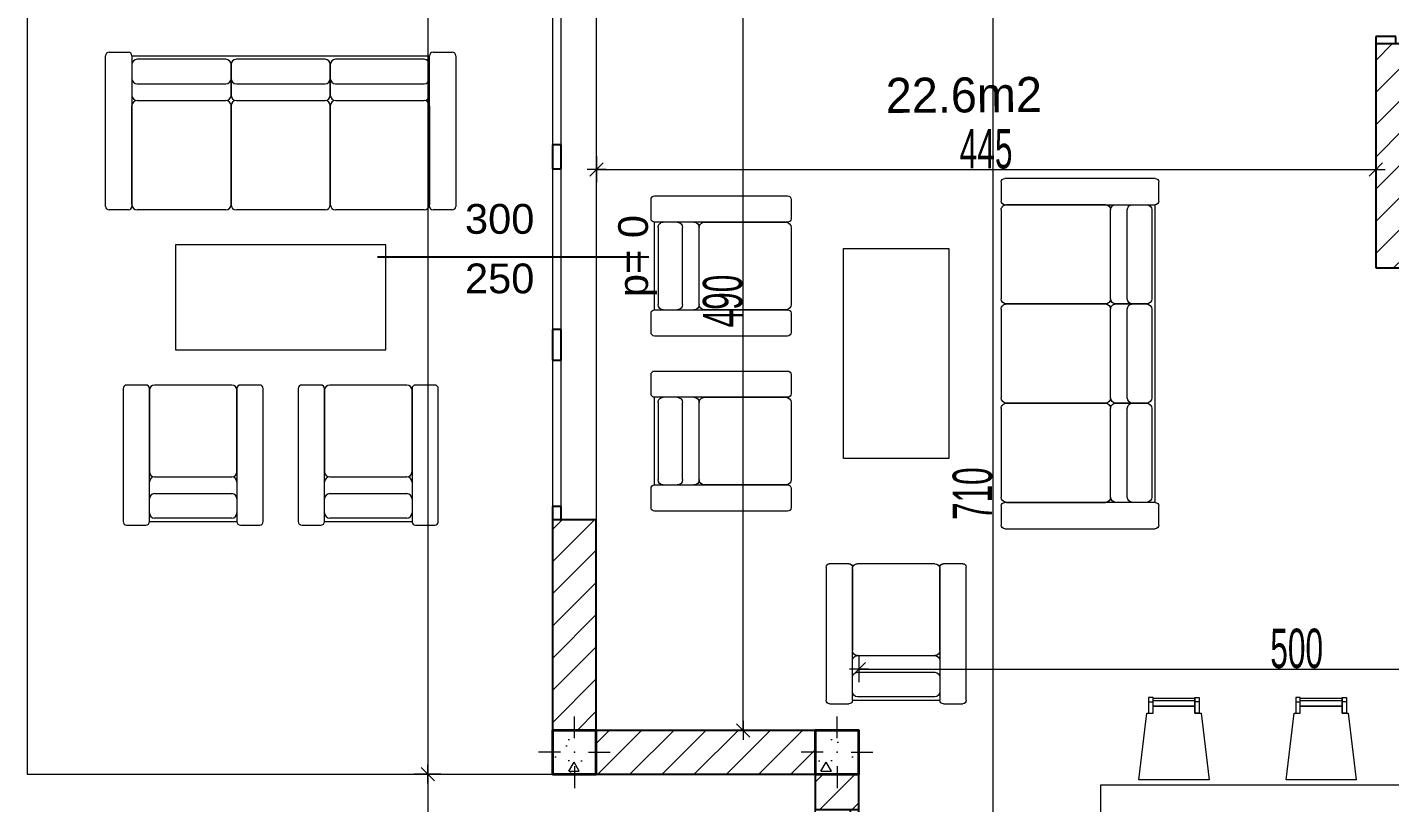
# Model space of a CAD drawing. Header units: millimetres. Extents: x 917196 to 1040943, y -9546 to 18600.
# Drawn here: x 994828 to 1002609, y 2939 to 7367 of the extents above; entities that cross this region are included whole.
import ezdxf

# ---------------------------------------------------------------- set-up
doc = ezdxf.new("R2010")
doc.units = ezdxf.units.MM
doc.header["$MEASUREMENT"] = 0
doc.set_wipeout_variables(frame=1)
doc.linetypes.add('Wipeout_Contour', pattern=[1000, 0, -1000])
for name, color, linetype, lineweight in [('dimenzija', 7, 'Continuous', 13), ('New_ARCHICAD Doors_Pen_No__27', 7, 'Continuous', 25), ('New_ARCHICAD Window Markers_Pen_No__7', 7, 'Continuous', 35), ('New_ARCHICAD Windows_Pen_No__27', 7, 'Continuous', 25), ('New_Structural - Bearing_Pen_No__20', 1, 'Continuous', 0), ('New_Structural - Bearing_Pen_No__27', 7, 'Continuous', 25)]:
    doc.layers.add(name, color=color, linetype=linetype, lineweight=lineweight)
for name, color, linetype in [('New_ARCHICAD Doors', 7, 'Continuous'), ('New_ARCHICAD Window Markers', 7, 'Continuous'), ('New_ARCHICAD Windows', 7, 'Continuous'), ('New_MEP - Electrical', 7, 'Continuous'), ('New_Structural - Bearing', 7, 'Continuous')]:
    doc.layers.add(name, color=color, linetype=linetype)
for name, color, linetype, lineweight, true_color in [('New_ARCHICAD Doors_Pen_No__23', 7, 'Continuous', 25, 0xbf7340), ('New_ARCHICAD Doors_Pen_No__61', 7, 'Continuous', 18, 0x6a6a6a), ('New_ARCHICAD Window Markers_Pen_No__5', 7, 'Continuous', 25, 0x40a5ff), ('New_ARCHICAD Windows_Pen_No__23', 7, 'Continuous', 25, 0xbf7340), ('New_ARCHICAD Windows_Pen_No__61', 7, 'Continuous', 18, 0x6a6a6a), ('New_MEP - Electrical_Pen_No__4', 7, 'Continuous', 20, 0x029e21), ('New_Structural - Bearing_Pen_No__168', 7, 'Continuous', 13, 0x6a6a6a), ('New_Structural - Bearing_Pen_No__169', 7, 'Continuous', 13, 0x6a6a6a), ('New_Structural - Bearing_Pen_No__8', 7, 'Continuous', 35, 0xa80f02), ('New_Structural - Bearing_Pen_No__89', 7, 'Continuous', 13, 0x6a6a6a)]:
    doc.layers.add(name, color=color, linetype=linetype, lineweight=lineweight, true_color=true_color)
doc.styles.add('GENERATED_STYLE_1', font='arial.ttf')
doc.styles.add('PLATEIA', font='CGSAPPS.shx', dxfattribs={"width": 0.6})
doc.dimstyles.new('100v', dxfattribs={"dimtxt": 225, "dimasz": 1, "dimexe": 0.18, "dimexo": 0.0625, "dimgap": 4, "dimtad": 1, "dimdec": 0, "dimlfac": 0.1, "dimzin": 12, "dimdsep": 46, "dimtxsty": 'PLATEIA', "dimblk": 'A$C321216CB', "dimcen": 0.09, "dimse1": 1, "dimse2": 1, "dimclrd": 256, "dimclrt": 256, "dimadec": 3, "dimazin": 0, "dimtfac": 1, "dimtdec": 0, "dimtix": 1, "dimtmove": 2, "dimatfit": 3, "dimldrblk": 'A$C321216CB', "dimfxl": 1, "dimtolj": 1, "dimtzin": 0, "dimlwd": -1, "dimarcsym": 0})
pattern_1 = [(45, (0, 0), (-91.923878, 91.923878), [])]
pattern_2 = [(0, (0, 0), (0, 623.5383), [60, -300.00001]), (0, (180, 311.8), (0, 623.5383), [60, -300.00001]), (60, (0, 0), (-540.00002, 311.76916), [60, -300.00001]), (60, (360, 0), (-540.00002, 311.76916), [60, -300.00001]), (120, (60, 0), (540.00002, 311.76916), [60, -300.00001]), (120, (420, 0), (540.00002, 311.76916), [60, -300.00001]), (0, (0, 60), (0, 120.000005), [0, -120.000005, 0, -180.000007]), (45, (60, 60), (-84.852817, 84.852817), [0, -90.000004, 0, -150.000006])]

# ---------------------------------------------------------------- blocks, each defined once
blk = doc.blocks.new('Slab_4', base_point=(994827.7, 12101.8))
at = {"layer": 'New_Structural - Bearing_Pen_No__89', "color": 251, "linetype": 'Continuous', "lineweight": 13, "true_color": 0x6a6a6a, "flags": 128}
blk.add_lwpolyline([(994827.7, 12101.8), (994827.7, 3101.8), (997827.7, 3101.8), (999327.7, 3101.8), (999327.7, 101.8), (999327.7, -898.2), (1004827.7, -898.2), (1004827.7, 101.8), (1004827.7, 12101.8), (997827.7, 12101.8)], close=True, dxfattribs=at)
blk = doc.blocks.new('Wall_41', base_point=(998077.7, 3351.8))
at = {"color": 254, "linetype": 'Wipeout_Contour', "lineweight": 0, "ltscale": 3994831.772724761}
blk.add_wipeout([(999327.7, 3351.8), (998077.7, 3351.8), (998077.7, 3101.8), (999327.7, 3101.8)], dxfattribs=at).dxf.layer = 'New_Structural - Bearing'
at = {"layer": 'New_Structural - Bearing_Pen_No__168', "linetype": 'Continuous', "lineweight": 13, "true_color": 0x6a6a6a}
h = blk.add_hatch(dxfattribs=at)
h.set_pattern_fill('COMMON_BRICK', color=251, style=0, pattern_type=2)
h.set_pattern_definition(pattern_1)
h.paths.add_polyline_path([(999327.7, 3351.8), (998077.7, 3351.8), (998077.7, 3101.8), (999327.7, 3101.8)])
at = {"layer": 'New_Structural - Bearing_Pen_No__27', "color": 7, "linetype": 'Continuous', "lineweight": 25, "flags": 128}
for points in [[(999327.7, 3351.8), (998077.7, 3351.8)], [(998077.7, 3101.8), (999327.7, 3101.8)]]:
    blk.add_lwpolyline(points, dxfattribs=at)
blk = doc.blocks.new('Window 25')
at = {"layer": 'New_ARCHICAD Windows_Pen_No__23', "color": 35, "linetype": 'Continuous', "lineweight": 25, "true_color": 0xbf7340}
for p, q in [((-500, 0), (-425, 0)), ((-425, 0), (-425, -50)), ((425, -50), (425, 0)), ((425, 0), (500, 0)), ((-425, -50), (-500, -50)), ((500, -50), (425, -50))]:
    blk.add_line(p, q, dxfattribs=at)
at = {"layer": 'New_ARCHICAD Windows_Pen_No__27', "color": 7, "linetype": 'Continuous', "lineweight": 25}
for p, q in [((-500, 0), (-500, -50)), ((-500, 0), (-500, -50)), ((500, 0), (500, -50)), ((500, 0), (500, -50)), ((-500, -50), (-500, -250)), ((500, -50), (500, -250))]:
    blk.add_line(p, q, dxfattribs=at)
at = {"layer": 'New_ARCHICAD Windows_Pen_No__61', "color": 251, "linetype": 'Continuous', "lineweight": 18, "true_color": 0x6a6a6a}
for p, q in [((-500, 0), (500, 0)), ((-425, 0), (425, 0)), ((425, -50), (-425, -50)), ((-500, -250), (500, -250))]:
    blk.add_line(p, q, dxfattribs=at)
blk = doc.blocks.new('Wall_42', base_point=(999577.7, 3101.8))
at = {"color": 254, "linetype": 'Wipeout_Contour', "lineweight": 0, "ltscale": 3997828.922043785}
blk.add_wipeout([(999327.7, 3101.8), (999327.7, 2898.5), (999577.7, 2898.5), (999577.7, 3101.8)], dxfattribs=at).dxf.layer = 'New_Structural - Bearing'
at = {"color": 254, "linetype": 'Wipeout_Contour', "lineweight": 0, "ltscale": 3997815.823402784}
blk.add_wipeout([(999327.7, 1151.8), (999577.7, 1151.8), (999577.7, 1898.5), (999327.7, 1898.5)], dxfattribs=at).dxf.layer = 'New_Structural - Bearing'
at = {"layer": 'New_Structural - Bearing_Pen_No__168', "linetype": 'Continuous', "lineweight": 13, "true_color": 0x6a6a6a}
h = blk.add_hatch(dxfattribs=at)
h.set_pattern_fill('COMMON_BRICK', color=251, style=0, pattern_type=2)
h.set_pattern_definition(pattern_1)
h.paths.add_polyline_path([(999327.7, 3101.8), (999327.7, 2898.5), (999577.7, 2898.5), (999577.7, 3101.8)])
h = blk.add_hatch(dxfattribs=at)
h.set_pattern_fill('COMMON_BRICK', color=251, style=0, pattern_type=2)
h.set_pattern_definition(pattern_1)
h.paths.add_polyline_path([(999327.7, 1151.8), (999577.7, 1151.8), (999577.7, 1898.5), (999327.7, 1898.5)])
at = {"layer": 'New_Structural - Bearing_Pen_No__27', "color": 7, "linetype": 'Continuous', "lineweight": 25}
for p, q in [((999527.7, 2898.5), (999327.7, 2898.5)), ((999577.7, 2898.5), (999527.7, 2898.5)), ((999527.7, 1898.5), (999327.7, 1898.5)), ((999577.7, 1898.5), (999527.7, 1898.5))]:
    blk.add_line(p, q, dxfattribs=at)
at = {"layer": 'New_Structural - Bearing_Pen_No__27', "color": 7, "linetype": 'Continuous', "lineweight": 25, "flags": 128}
for points in [[(999327.7, 3101.8), (999327.7, 2898.5)], [(999577.7, 2898.5), (999577.7, 3101.8)], [(999327.7, 1898.5), (999327.7, 1151.8)], [(999577.7, 1151.8), (999577.7, 1898.5)]]:
    blk.add_lwpolyline(points, dxfattribs=at)
at = {"layer": 'New_ARCHICAD Windows', "color": 33, "linetype": 'Continuous', "lineweight": 18, "true_color": 0xd5a280, "xscale": -1, "zscale": 1000, "rotation": 270}
blk.add_blockref('Window 25', (999577.7, 2398.5), dxfattribs=at)
blk = doc.blocks.new('Triple Window 25')
at = {"layer": 'New_ARCHICAD Windows_Pen_No__23', "color": 35, "linetype": 'Continuous', "lineweight": 25, "true_color": 0xbf7340}
for p, q in [((-1500, 0), (-1425, 0)), ((-1425, 0), (-1425, -50)), ((-638.8, -50), (-638.8, 0)), ((-638.8, 0), (-570.8, 0)), ((-570.8, 0), (-502.8, 0)), ((-502.8, 0), (-502.8, -50)), ((414.8, -50), (414.8, 0)), ((414.8, 0), (502.3, 0)), ((502.3, 0), (589.8, 0)), ((589.8, 0), (589.8, -50)), ((1425, -50), (1425, 0)), ((1425, 0), (1500, 0)), ((-1425, -50), (-1500, -50)), ((-570.8, -50), (-638.8, -50)), ((-502.8, -50), (-570.8, -50)), ((502.3, -50), (414.8, -50)), ((589.8, -50), (502.3, -50)), ((1500, -50), (1425, -50))]:
    blk.add_line(p, q, dxfattribs=at)
at = {"layer": 'New_ARCHICAD Windows_Pen_No__27', "color": 7, "linetype": 'Continuous', "lineweight": 25}
for p, q in [((-1500, 0), (-1500, -50)), ((-1500, 0), (-1500, -50)), ((1500, 0), (1500, -50)), ((1500, 0), (1500, -50)), ((-1500, -50), (-1500, -250)), ((1500, -50), (1500, -250))]:
    blk.add_line(p, q, dxfattribs=at)
at = {"layer": 'New_ARCHICAD Windows_Pen_No__61', "color": 251, "linetype": 'Continuous', "lineweight": 18, "true_color": 0x6a6a6a}
for p, q in [((-1500, 0), (1500, 0)), ((-1425, 0), (-638.8, 0)), ((-502.8, 0), (414.8, 0)), ((589.8, 0), (1425, 0)), ((-638.8, -50), (-1425, -50)), ((414.8, -50), (-502.8, -50)), ((1425, -50), (589.8, -50)), ((-1500, -250), (1500, -250))]:
    blk.add_line(p, q, dxfattribs=at)
blk = doc.blocks.new('W Marker 25_7')
at = {"layer": 'New_ARCHICAD Window Markers_Pen_No__5', "color": 161, "linetype": 'Continuous', "lineweight": 25, "true_color": 0x40a5ff}
blk.add_line((0, -1250), (0, 300), dxfattribs=at)
at = {"layer": 'New_ARCHICAD Window Markers_Pen_No__7', "color": 7, "lineweight": 35, "char_height": 170, "attachment_point": 7, "style": 'GENERATED_STYLE_1'}
for s, insert, rotation in [('\\A1;\\pt0;p= 0{\\H0.66x;\\S^  ;}', (230, 346.3), 180), ('\\A1;\\pt0;300{\\H0.66x;\\S^  ;}', (-82.1, -750), 90), ('\\A1;\\pt0;250{\\H0.66x;\\S^  ;}', (257.8, -750), 90)]:
    blk.add_mtext(s, dxfattribs=dict(at, insert=insert, rotation=rotation))
blk = doc.blocks.new('Wall_43', base_point=(998077.7, 12101.8))
at = {"layer": 'New_ARCHICAD Window Markers', "color": 161, "lineweight": 25, "true_color": 0x40a5ff, "rotation": 270}
blk.add_blockref('W Marker 25_7', (998077.7, 6055.6), dxfattribs=at)
at = {"color": 254, "linetype": 'Wipeout_Contour', "lineweight": 0, "ltscale": 3991842.942960539}
blk.add_wipeout([(997827.7, 3351.8), (998077.7, 3351.8), (998077.7, 4555.6), (997827.7, 4555.6)], dxfattribs=at).dxf.layer = 'New_Structural - Bearing'
at = {"layer": 'New_Structural - Bearing_Pen_No__168', "linetype": 'Continuous', "lineweight": 13, "true_color": 0x6a6a6a}
h = blk.add_hatch(dxfattribs=at)
h.set_pattern_fill('COMMON_BRICK', color=251, style=0, pattern_type=2)
h.set_pattern_definition(pattern_1)
h.paths.add_polyline_path([(997827.7, 3351.8), (998077.7, 3351.8), (998077.7, 4555.6), (997827.7, 4555.6)])
at = {"layer": 'New_Structural - Bearing_Pen_No__27', "color": 7, "linetype": 'Continuous', "lineweight": 25}
for p, q in [((997827.7, 4555.6), (997877.7, 4555.6)), ((997877.7, 4555.6), (998077.7, 4555.6))]:
    blk.add_line(p, q, dxfattribs=at)
at = {"layer": 'New_Structural - Bearing_Pen_No__27', "color": 7, "linetype": 'Continuous', "lineweight": 25, "flags": 128}
for points in [[(997827.7, 4555.6), (997827.7, 3351.8)], [(998077.7, 3351.8), (998077.7, 4555.6)]]:
    blk.add_lwpolyline(points, dxfattribs=at)
at = {"layer": 'New_ARCHICAD Windows', "color": 33, "linetype": 'Continuous', "lineweight": 18, "true_color": 0xd5a280, "xscale": -1, "zscale": 1000, "rotation": 90}
blk.add_blockref('Triple Window 25', (997827.7, 6055.6), dxfattribs=at)
blk = doc.blocks.new('Door 25')
at = {"layer": 'New_ARCHICAD Doors_Pen_No__23', "color": 35, "linetype": 'Continuous', "lineweight": 25, "true_color": 0xbf7340}
for p, q in [((-410, 0), (-450, 0)), ((-450, 0), (-450, -115)), ((-410, -115), (-410, 0)), ((450, 0), (410, 0)), ((410, 0), (410, -115)), ((450, -115), (450, 0)), ((-450, -115), (-410, -115)), ((410, -115), (450, -115))]:
    blk.add_line(p, q, dxfattribs=at)
at = {"layer": 'New_ARCHICAD Doors_Pen_No__27', "color": 7, "linetype": 'Continuous', "lineweight": 25}
for p, q in [((-450, 0), (-487, 0)), ((-450, 0), (-487, 0)), ((-450, 0), (-450, -115)), ((-450, 0), (-450, -115)), ((450, 0), (450, -115)), ((450, 0), (450, -115)), ((450, 0), (487, 0)), ((450, 0), (487, 0)), ((-450, -115), (-450, -160)), ((-450, -115), (-450, -160)), ((450, -115), (450, -160)), ((450, -115), (450, -160)), ((-450, -160), (-487, -160)), ((-450, -160), (-487, -160)), ((450, -160), (487, -160)), ((450, -160), (487, -160))]:
    blk.add_line(p, q, dxfattribs=at)
at = {"layer": 'New_ARCHICAD Doors_Pen_No__61', "color": 251, "linetype": 'Continuous', "lineweight": 18, "true_color": 0x6a6a6a}
blk.add_line((410, 0), (410, 820), dxfattribs=at)
blk = doc.blocks.new('Wall_57', base_point=(1002688.9, 11851.8))
at = {"color": 254, "linetype": 'Wipeout_Contour', "lineweight": 0, "ltscale": 4010663.130790739}
blk.add_wipeout([(1002528.9, 11851.8), (1002528.9, 9369.6), (1002688.9, 9369.6), (1002688.9, 11851.8)], dxfattribs=at).dxf.layer = 'New_Structural - Bearing'
at = {"color": 254, "linetype": 'Wipeout_Contour', "lineweight": 0, "ltscale": 4010573.654234802}
blk.add_wipeout([(1002688.9, 8469.6), (1002528.9, 8469.6), (1002528.9, 8173.5), (1002688.9, 8173.5)], dxfattribs=at).dxf.layer = 'New_Structural - Bearing'
at = {"color": 254, "linetype": 'Wipeout_Contour', "lineweight": 0, "ltscale": 4010524.053011154}
blk.add_wipeout([(1002528.9, 5992), (1002688.9, 5992), (1002688.9, 7273.5), (1002528.9, 7273.5)], dxfattribs=at).dxf.layer = 'New_Structural - Bearing'
at = {"layer": 'New_Structural - Bearing_Pen_No__168', "linetype": 'Continuous', "lineweight": 13, "true_color": 0x6a6a6a}
h = blk.add_hatch(dxfattribs=at)
h.set_pattern_fill('COMMON_BRICK', color=251, style=0, pattern_type=2)
h.set_pattern_definition(pattern_1)
h.paths.add_polyline_path([(1002528.9, 11851.8), (1002528.9, 9369.6), (1002688.9, 9369.6), (1002688.9, 11851.8)])
h = blk.add_hatch(dxfattribs=at)
h.set_pattern_fill('COMMON_BRICK', color=251, style=0, pattern_type=2)
h.set_pattern_definition(pattern_1)
h.paths.add_polyline_path([(1002688.9, 8469.6), (1002528.9, 8469.6), (1002528.9, 8173.5), (1002688.9, 8173.5)])
h = blk.add_hatch(dxfattribs=at)
h.set_pattern_fill('COMMON_BRICK', color=251, style=0, pattern_type=2)
h.set_pattern_definition(pattern_1)
h.paths.add_polyline_path([(1002528.9, 5992), (1002688.9, 5992), (1002688.9, 7273.5), (1002528.9, 7273.5)])
at = {"layer": 'New_Structural - Bearing_Pen_No__27', "color": 7, "linetype": 'Continuous', "lineweight": 25}
for p, q in [((1002528.9, 9369.6), (1002528.9, 9406.6)), ((1002528.9, 9369.6), (1002643.9, 9369.6)), ((1002643.9, 9369.6), (1002688.9, 9369.6)), ((1002688.9, 9369.6), (1002688.9, 9406.6)), ((1002528.9, 8469.6), (1002528.9, 8432.6)), ((1002528.9, 8469.6), (1002643.9, 8469.6)), ((1002643.9, 8469.6), (1002688.9, 8469.6)), ((1002688.9, 8469.6), (1002688.9, 8432.6)), ((1002528.9, 8173.5), (1002528.9, 8210.5)), ((1002528.9, 8173.5), (1002643.9, 8173.5)), ((1002643.9, 8173.5), (1002688.9, 8173.5)), ((1002688.9, 8173.5), (1002688.9, 8210.5)), ((1002528.9, 7273.5), (1002528.9, 7236.5)), ((1002528.9, 7273.5), (1002643.9, 7273.5)), ((1002643.9, 7273.5), (1002688.9, 7273.5)), ((1002688.9, 7273.5), (1002688.9, 7236.5))]:
    blk.add_line(p, q, dxfattribs=at)
at = {"layer": 'New_Structural - Bearing_Pen_No__27', "color": 7, "linetype": 'Continuous', "lineweight": 25, "flags": 128}
for points in [[(1002528.9, 11851.8), (1002528.9, 9369.6)], [(1002688.9, 11851.8), (1002528.9, 11851.8)], [(1002688.9, 9369.6), (1002688.9, 11851.8)], [(1002528.9, 8469.6), (1002528.9, 8414.1)], [(1002688.9, 8173.5), (1002688.9, 8469.6)], [(1002528.9, 8254.1), (1002528.9, 8173.5)], [(1002528.9, 7273.5), (1002528.9, 5992)], [(1002688.9, 6957.7), (1002688.9, 7273.5)], [(1002688.9, 5992), (1002688.9, 6797.7)], [(1002528.9, 5992), (1002688.9, 5992)]]:
    blk.add_lwpolyline(points, dxfattribs=at)
at = {"layer": 'New_ARCHICAD Doors', "color": 33, "linetype": 'Continuous', "lineweight": 18, "true_color": 0xd5a280, "xscale": -1, "zscale": 1000, "rotation": 90}
blk.add_blockref('Door 25', (1002528.9, 8919.6), dxfattribs=at)
at = {"layer": 'New_ARCHICAD Doors', "color": 33, "linetype": 'Continuous', "lineweight": 18, "true_color": 0xd5a280, "zscale": 1000, "rotation": 90}
blk.add_blockref('Door 25', (1002528.9, 7723.5), dxfattribs=at)
blk = doc.blocks.new('Column_39', base_point=(999452.7, 3226.8))
at = {"color": 254, "linetype": 'Wipeout_Contour', "lineweight": 0, "ltscale": 3997831.757049495}
blk.add_wipeout([(999327.7, 3101.8), (999577.7, 3101.8), (999577.7, 3351.8), (999327.7, 3351.8)], dxfattribs=at).dxf.layer = 'New_Structural - Bearing'
at = {"layer": 'New_Structural - Bearing_Pen_No__169', "linetype": 'Continuous', "lineweight": 13, "true_color": 0x6a6a6a}
h = blk.add_hatch(dxfattribs=at)
h.set_pattern_fill('STRUCTURAL_CONCRETE', color=251, style=0, pattern_type=2)
h.set_pattern_definition(pattern_2)
h.paths.add_polyline_path([(999327.7, 3101.8), (999577.7, 3101.8), (999577.7, 3351.8), (999327.7, 3351.8)])
at = {"layer": 'New_Structural - Bearing_Pen_No__20', "color": 1, "linetype": 'Continuous', "lineweight": 0}
for p, q in [((999452.7, 3306.8), (999452.7, 3431.8)), ((999372.7, 3226.8), (999247.7, 3226.8)), ((999532.7, 3226.8), (999657.7, 3226.8)), ((999452.7, 3146.8), (999452.7, 3021.8))]:
    blk.add_line(p, q, dxfattribs=at)
blk.add_point((999452.7, 3226.8), dxfattribs=at)
at = {"layer": 'New_Structural - Bearing_Pen_No__8', "color": 14, "linetype": 'Continuous', "lineweight": 35, "true_color": 0xa80f02, "flags": 128}
blk.add_lwpolyline([(999327.7, 3101.8), (999577.7, 3101.8), (999577.7, 3351.8), (999327.7, 3351.8)], close=True, dxfattribs=at)
blk = doc.blocks.new('Column_41', base_point=(997952.7, 3226.8))
at = {"color": 254, "linetype": 'Wipeout_Contour', "lineweight": 0, "ltscale": 3991831.788414349}
blk.add_wipeout([(997827.7, 3101.8), (998077.7, 3101.8), (998077.7, 3351.8), (997827.7, 3351.8)], dxfattribs=at).dxf.layer = 'New_Structural - Bearing'
at = {"layer": 'New_Structural - Bearing_Pen_No__169', "linetype": 'Continuous', "lineweight": 13, "true_color": 0x6a6a6a}
h = blk.add_hatch(dxfattribs=at)
h.set_pattern_fill('STRUCTURAL_CONCRETE', color=251, style=0, pattern_type=2)
h.set_pattern_definition(pattern_2)
h.paths.add_polyline_path([(997827.7, 3101.8), (998077.7, 3101.8), (998077.7, 3351.8), (997827.7, 3351.8)])
at = {"layer": 'New_Structural - Bearing_Pen_No__20', "color": 1, "linetype": 'Continuous', "lineweight": 0}
for p, q in [((997952.7, 3306.8), (997952.7, 3431.8)), ((997872.7, 3226.8), (997747.7, 3226.8)), ((998032.7, 3226.8), (998157.7, 3226.8)), ((997952.7, 3146.8), (997952.7, 3021.8))]:
    blk.add_line(p, q, dxfattribs=at)
blk.add_point((997952.7, 3226.8), dxfattribs=at)
at = {"layer": 'New_Structural - Bearing_Pen_No__8', "color": 14, "linetype": 'Continuous', "lineweight": 35, "true_color": 0xa80f02, "flags": 128}
blk.add_lwpolyline([(997827.7, 3101.8), (998077.7, 3101.8), (998077.7, 3351.8), (997827.7, 3351.8)], close=True, dxfattribs=at)
blk = doc.blocks.new('Dining Table Rectangle 25_2')
at = {"layer": 'New_MEP - Electrical_Pen_No__4', "color": 104, "linetype": 'Continuous', "lineweight": 20, "true_color": 0x029e21}
for p, q in [((-985, 875), (-960, 875)), ((-960, 880), (-720.6, 880)), ((-695.6, 875), (-720.6, 875)), ((-144.7, 875), (-119.7, 875)), ((-119.7, 880), (119.7, 880)), ((144.7, 875), (119.7, 875)), ((695.6, 875), (720.6, 875)), ((720.6, 880), (960, 880)), ((985, 875), (960, 875)), ((-1740.4, -119.7), (-1740.4, 119.7)), ((-1735.4, 144.7), (-1735.4, 119.7)), ((1735.4, 144.7), (1735.4, 119.7)), ((1740.4, 119.7), (1740.4, -119.7)), ((-1735.4, -144.7), (-1735.4, -119.7)), ((1735.4, -144.7), (1735.4, -119.7)), ((-985, -875), (-960, -875)), ((-960, -880), (-720.6, -880)), ((-695.6, -875), (-720.6, -875)), ((-144.7, -875), (-119.7, -875)), ((-119.7, -880), (119.7, -880)), ((144.7, -875), (119.7, -875)), ((695.6, -875), (720.6, -875)), ((720.6, -880), (960, -880)), ((985, -875), (960, -875))]:
    blk.add_line(p, q, dxfattribs=at)
at = {"layer": 'New_MEP - Electrical_Pen_No__4', "color": 104, "linetype": 'Continuous', "lineweight": 20, "true_color": 0x029e21, "flags": 128}
for points in [[(-985, 810), (-960, 810), (-960, 900), (-985, 900)], [(-960, 850), (-720.6, 850), (-720.6, 895), (-960, 895)], [(-695.6, 810), (-720.6, 810), (-720.6, 900), (-695.6, 900)], [(-144.7, 810), (-119.7, 810), (-119.7, 900), (-144.7, 900)], [(-119.7, 850), (119.7, 850), (119.7, 895), (-119.7, 895)], [(144.7, 810), (119.7, 810), (119.7, 900), (144.7, 900)], [(695.6, 810), (720.6, 810), (720.6, 900), (695.6, 900)], [(720.6, 850), (960, 850), (960, 895), (720.6, 895)], [(985, 810), (960, 810), (960, 900), (985, 900)], [(-1040.3, 430), (-640.3, 430), (-685.5, 810), (-720.6, 810), (-720.6, 850), (-960, 850), (-960, 810), (-995, 810)], [(-200, 430), (200, 430), (154.8, 810), (119.7, 810), (119.7, 850), (-119.7, 850), (-119.7, 810), (-154.8, 810)], [(640.3, 430), (1040.3, 430), (995, 810), (960, 810), (960, 850), (720.6, 850), (720.6, 810), (685.5, 810)], [(-1260.4, -400), (1260.4, -400), (1260.4, 400), (-1260.4, 400)], [(-1290.4, -200), (-1290.4, 200), (-1670.4, 154.8), (-1670.4, 119.7), (-1710.4, 119.7), (-1710.4, -119.7), (-1670.4, -119.7), (-1670.4, -154.8)], [(1290.4, 200), (1290.4, -200), (1670.4, -154.8), (1670.4, -119.7), (1710.4, -119.7), (1710.4, 119.7), (1670.4, 119.7), (1670.4, 154.8)], [(-1670.4, 144.7), (-1670.4, 119.7), (-1760.4, 119.7), (-1760.4, 144.7)], [(-1710.4, -119.7), (-1710.4, 119.7), (-1755.4, 119.7), (-1755.4, -119.7)], [(1670.4, 144.7), (1670.4, 119.7), (1760.4, 119.7), (1760.4, 144.7)], [(1710.4, 119.7), (1710.4, -119.7), (1755.4, -119.7), (1755.4, 119.7)], [(-1670.4, -144.7), (-1670.4, -119.7), (-1760.4, -119.7), (-1760.4, -144.7)], [(1670.4, -144.7), (1670.4, -119.7), (1760.4, -119.7), (1760.4, -144.7)], [(-1040.3, -430), (-640.3, -430), (-685.5, -810), (-720.6, -810), (-720.6, -850), (-960, -850), (-960, -810), (-995, -810)], [(-200, -430), (200, -430), (154.8, -810), (119.7, -810), (119.7, -850), (-119.7, -850), (-119.7, -810), (-154.8, -810)], [(640.3, -430), (1040.3, -430), (995, -810), (960, -810), (960, -850), (720.6, -850), (720.6, -810), (685.5, -810)], [(-985, -810), (-960, -810), (-960, -900), (-985, -900)], [(-960, -850), (-720.6, -850), (-720.6, -895), (-960, -895)], [(-695.6, -810), (-720.6, -810), (-720.6, -900), (-695.6, -900)], [(-144.7, -810), (-119.7, -810), (-119.7, -900), (-144.7, -900)], [(-119.7, -850), (119.7, -850), (119.7, -895), (-119.7, -895)], [(144.7, -810), (119.7, -810), (119.7, -900), (144.7, -900)], [(695.6, -810), (720.6, -810), (720.6, -900), (695.6, -900)], [(720.6, -850), (960, -850), (960, -895), (720.6, -895)], [(985, -810), (960, -810), (960, -900), (985, -900)]]:
    blk.add_lwpolyline(points, close=True, dxfattribs=at)
blk = doc.blocks.new('Sofa Layout 25_3')
at = {"layer": 'New_MEP - Electrical_Pen_No__4', "color": 104, "linetype": 'Continuous', "lineweight": 20, "true_color": 0x029e21}
for p, q in [((-380, 1800), (-270, 1800)), ((1470, 1800), (1580, 1800)), ((-400, 920), (-400, 1780)), ((-250, 1780), (-250, 920)), ((-250, 1780), (1450, 1780)), ((-250, 1730), (-250, 1554.7)), ((286.7, 1760), (-220, 1760)), ((316.7, 1554.7), (316.7, 1730)), ((316.7, 1730), (316.7, 1554.7)), ((853.3, 1760), (346.7, 1760)), ((883.3, 1554.7), (883.3, 1730)), ((883.3, 1730), (883.3, 1554.7)), ((1420, 1760), (913.3, 1760)), ((1450, 920), (1450, 1780)), ((1450, 1554.7), (1450, 1730)), ((1600, 1780), (1600, 920)), ((-220, 1620), (286.7, 1620)), ((346.7, 1620), (853.3, 1620)), ((913.3, 1620), (1420, 1620)), ((-250, 930), (-250, 1494.7)), ((-220, 1524.7), (286.7, 1524.7)), ((-220, 1524.7), (286.7, 1524.7)), ((316.7, 1494.7), (316.7, 930)), ((316.7, 930), (316.7, 1494.7)), ((346.7, 1524.7), (853.3, 1524.7)), ((346.7, 1524.7), (853.3, 1524.7)), ((883.3, 1494.7), (883.3, 930)), ((883.3, 930), (883.3, 1494.7)), ((913.3, 1524.7), (1420, 1524.7)), ((913.3, 1524.7), (1420, 1524.7)), ((1450, 1494.7), (1450, 930)), ((-270, 900), (-380, 900)), ((286.7, 900), (-220, 900)), ((853.3, 900), (346.7, 900)), ((1420, 900), (913.3, 900)), ((1580, 900), (1470, 900)), ((-1400, 570), (-1400, 680)), ((-1380, 700), (-620, 700)), ((-600, 680), (-600, 570)), ((-620, 550), (-1380, 550)), ((-1380, 50), (-1380, 550)), ((-1154.7, 550), (-1330, 550)), ((-1094.7, 550), (-630, 550)), ((-1360, 520), (-1360, 80)), ((-1220, 80), (-1220, 520)), ((-1124.7, 80), (-1124.7, 520)), ((-1124.7, 80), (-1124.7, 520)), ((-600, 520), (-600, 80)), ((-1400, -80), (-1400, 30)), ((-1380, 50), (-620, 50)), ((-1330, 50), (-1154.7, 50)), ((-630, 50), (-1094.7, 50)), ((-600, 30), (-600, -80)), ((-620, -100), (-1380, -100)), ((-170, -300), (-280, -300)), ((320, -300), (-120, -300)), ((480, -300), (370, -300)), ((830, -300), (720, -300)), ((1320, -300), (880, -300)), ((1480, -300), (1370, -300)), ((-300, -320), (-300, -1080)), ((-150, -1080), (-150, -320)), ((-150, -330), (-150, -794.7)), ((350, -320), (350, -1080)), ((350, -794.7), (350, -330)), ((500, -1080), (500, -320)), ((700, -320), (700, -1080)), ((850, -1080), (850, -320)), ((850, -330), (850, -794.7)), ((1350, -320), (1350, -1080)), ((1350, -794.7), (1350, -330)), ((1500, -1080), (1500, -320)), ((-150, -1030), (-150, -854.7)), ((-120, -824.7), (320, -824.7)), ((-120, -824.7), (320, -824.7)), ((350, -854.7), (350, -1030)), ((850, -1030), (850, -854.7)), ((880, -824.7), (1320, -824.7)), ((880, -824.7), (1320, -824.7)), ((1350, -854.7), (1350, -1030)), ((-120, -920), (320, -920)), ((880, -920), (1320, -920)), ((-150, -1080), (350, -1080)), ((320, -1060), (-120, -1060)), ((850, -1080), (1350, -1080)), ((1320, -1060), (880, -1060)), ((-280, -1100), (-170, -1100)), ((370, -1100), (480, -1100)), ((720, -1100), (830, -1100)), ((1370, -1100), (1480, -1100))]:
    blk.add_line(p, q, dxfattribs=at)
at = {"layer": 'New_MEP - Electrical_Pen_No__4', "color": 104, "linetype": 'Continuous', "lineweight": 20, "true_color": 0x029e21, "flags": 128}
blk.add_lwpolyline([(0, 0), (1200, 0), (1200, 600), (0, 600)], close=True, dxfattribs=at)
at = {"layer": 'New_MEP - Electrical_Pen_No__4', "color": 104, "linetype": 'Continuous', "lineweight": 20, "true_color": 0x029e21}
for centre, radius, start, end in [((-380, 1780), 20, 90, 180), ((-270, 1780), 20, 0, 90), ((1470, 1780), 20, 90, 180), ((1580, 1780), 20, 0, 90), ((-220, 1730), 30, 90, 180), ((286.7, 1730), 30, 0, 90), ((346.7, 1730), 30, 90, 180), ((853.3, 1730), 30, 0, 90), ((913.3, 1730), 30, 90, 180), ((1420, 1730), 30, 0, 90), ((-220, 1650), 30, 180, 270), ((286.7, 1650), 30, 270, 0), ((346.7, 1650), 30, 180, 270), ((853.3, 1650), 30, 270, 0), ((913.3, 1650), 30, 180, 270), ((1420, 1650), 30, 270, 0), ((-220, 1554.7), 30, 180, 270), ((-220, 1494.7), 30, 90, 180), ((286.7, 1554.7), 30, 270, 0), ((286.7, 1494.7), 30, 0, 90), ((346.7, 1554.7), 30, 180, 270), ((346.7, 1494.7), 30, 90, 180), ((853.3, 1554.7), 30, 270, 0), ((853.3, 1494.7), 30, 0, 90), ((913.3, 1554.7), 30, 180, 270), ((913.3, 1494.7), 30, 90, 180), ((1420, 1554.7), 30, 270, 0), ((1420, 1494.7), 30, 0, 90), ((-380, 920), 20, 180, 270), ((-270, 920), 20, 270, 0), ((-220, 930), 30, 180, 270), ((286.7, 930), 30, 270, 0), ((346.7, 930), 30, 180, 270), ((853.3, 930), 30, 270, 0), ((913.3, 930), 30, 180, 270), ((1420, 930), 30, 270, 0), ((1470, 920), 20, 180, 270), ((1580, 920), 20, 270, 0), ((-1380, 680), 20, 90, 180), ((-620, 680), 20, 0, 90), ((-1380, 570), 20, 180, 270), ((-1330, 520), 30, 90, 180), ((-1250, 520), 30, 0, 90), ((-1154.7, 520), 30, 0, 90), ((-1094.7, 520), 30, 90, 180), ((-630, 520), 30, 0, 90), ((-620, 570), 20, 270, 0), ((-1330, 80), 30, 180, 270), ((-1250, 80), 30, 270, 0), ((-1154.7, 80), 30, 270, 0), ((-1094.7, 80), 30, 180, 270), ((-630, 80), 30, 270, 0), ((-1380, 30), 20, 90, 180), ((-620, 30), 20, 0, 90), ((-1380, -80), 20, 180, 270), ((-620, -80), 20, 270, 0), ((-280, -320), 20, 90, 180), ((-170, -320), 20, 0, 90), ((-120, -330), 30, 90, 180), ((320, -330), 30, 0, 90), ((370, -320), 20, 90, 180), ((480, -320), 20, 0, 90), ((720, -320), 20, 90, 180), ((830, -320), 20, 0, 90), ((880, -330), 30, 90, 180), ((1320, -330), 30, 0, 90), ((1370, -320), 20, 90, 180), ((1480, -320), 20, 0, 90), ((-120, -794.7), 30, 180, 270), ((-120, -854.7), 30, 90, 180), ((320, -794.7), 30, 270, 0), ((320, -854.7), 30, 0, 90), ((880, -794.7), 30, 180, 270), ((880, -854.7), 30, 90, 180), ((1320, -794.7), 30, 270, 0), ((1320, -854.7), 30, 0, 90), ((-120, -950), 30, 90, 180), ((320, -950), 30, 0, 90), ((880, -950), 30, 90, 180), ((1320, -950), 30, 0, 90), ((-280, -1080), 20, 180, 270), ((-170, -1080), 20, 270, 0), ((-120, -1030), 30, 180, 270), ((320, -1030), 30, 270, 0), ((370, -1080), 20, 180, 270), ((480, -1080), 20, 270, 0), ((720, -1080), 20, 180, 270), ((830, -1080), 20, 270, 0), ((880, -1030), 30, 180, 270), ((1320, -1030), 30, 270, 0), ((1370, -1080), 20, 180, 270), ((1480, -1080), 20, 270, 0)]:
    blk.add_arc(centre, radius, start, end, dxfattribs=at)
blk = doc.blocks.new('Sofa Layout 25_2')
at = {"layer": 'New_MEP - Electrical_Pen_No__4', "color": 104, "linetype": 'Continuous', "lineweight": 20, "true_color": 0x029e21}
for p, q in [((-400, 820), (-400, 1680)), ((-380, 1700), (-270, 1700)), ((-250, 1680), (-250, 820)), ((-250, 1680), (1450, 1680)), ((286.7, 1660), (-220, 1660)), ((853.3, 1660), (346.7, 1660)), ((1420, 1660), (913.3, 1660)), ((1450, 820), (1450, 1680)), ((1470, 1700), (1580, 1700)), ((1600, 1680), (1600, 820)), ((-250, 1630), (-250, 1454.7)), ((316.7, 1454.7), (316.7, 1630)), ((316.7, 1630), (316.7, 1454.7)), ((883.3, 1454.7), (883.3, 1630)), ((883.3, 1630), (883.3, 1454.7)), ((1450, 1454.7), (1450, 1630)), ((-220, 1520), (286.7, 1520)), ((346.7, 1520), (853.3, 1520)), ((913.3, 1520), (1420, 1520)), ((-220, 1424.7), (286.7, 1424.7)), ((-220, 1424.7), (286.7, 1424.7)), ((346.7, 1424.7), (853.3, 1424.7)), ((346.7, 1424.7), (853.3, 1424.7)), ((913.3, 1424.7), (1420, 1424.7)), ((913.3, 1424.7), (1420, 1424.7)), ((-250, 830), (-250, 1394.7)), ((316.7, 1394.7), (316.7, 830)), ((316.7, 830), (316.7, 1394.7)), ((883.3, 1394.7), (883.3, 830)), ((883.3, 830), (883.3, 1394.7)), ((1450, 1394.7), (1450, 830)), ((-270, 800), (-380, 800)), ((286.7, 800), (-220, 800)), ((853.3, 800), (346.7, 800)), ((1420, 800), (913.3, 800)), ((1580, 800), (1470, 800)), ((-300, -220), (-300, -980)), ((-170, -200), (-280, -200)), ((-150, -980), (-150, -220)), ((-150, -230), (-150, -694.7)), ((320, -200), (-120, -200)), ((350, -220), (350, -980)), ((350, -694.7), (350, -230)), ((480, -200), (370, -200)), ((500, -980), (500, -220)), ((700, -220), (700, -980)), ((830, -200), (720, -200)), ((850, -980), (850, -220)), ((850, -230), (850, -694.7)), ((1320, -200), (880, -200)), ((1350, -220), (1350, -980)), ((1350, -694.7), (1350, -230)), ((1480, -200), (1370, -200)), ((1500, -980), (1500, -220)), ((-150, -930), (-150, -754.7)), ((-120, -724.7), (320, -724.7)), ((-120, -724.7), (320, -724.7)), ((350, -754.7), (350, -930)), ((850, -930), (850, -754.7)), ((880, -724.7), (1320, -724.7)), ((880, -724.7), (1320, -724.7)), ((1350, -754.7), (1350, -930)), ((-120, -820), (320, -820)), ((880, -820), (1320, -820)), ((-280, -1000), (-170, -1000)), ((-150, -980), (350, -980)), ((320, -960), (-120, -960)), ((370, -1000), (480, -1000)), ((720, -1000), (830, -1000)), ((850, -980), (1350, -980)), ((1320, -960), (880, -960)), ((1370, -1000), (1480, -1000))]:
    blk.add_line(p, q, dxfattribs=at)
at = {"layer": 'New_MEP - Electrical_Pen_No__4', "color": 104, "linetype": 'Continuous', "lineweight": 20, "true_color": 0x029e21, "flags": 128}
blk.add_lwpolyline([(0, 0), (1200, 0), (1200, 600), (0, 600)], close=True, dxfattribs=at)
at = {"layer": 'New_MEP - Electrical_Pen_No__4', "color": 104, "linetype": 'Continuous', "lineweight": 20, "true_color": 0x029e21}
for centre, radius, start, end in [((-380, 1680), 20, 90, 180), ((-270, 1680), 20, 0, 90), ((-220, 1630), 30, 90, 180), ((286.7, 1630), 30, 0, 90), ((346.7, 1630), 30, 90, 180), ((853.3, 1630), 30, 0, 90), ((913.3, 1630), 30, 90, 180), ((1420, 1630), 30, 0, 90), ((1470, 1680), 20, 90, 180), ((1580, 1680), 20, 0, 90), ((-220, 1550), 30, 180, 270), ((286.7, 1550), 30, 270, 0), ((346.7, 1550), 30, 180, 270), ((853.3, 1550), 30, 270, 0), ((913.3, 1550), 30, 180, 270), ((1420, 1550), 30, 270, 0), ((-220, 1454.7), 30, 180, 270), ((-220, 1394.7), 30, 90, 180), ((286.7, 1454.7), 30, 270, 0), ((286.7, 1394.7), 30, 0, 90), ((346.7, 1454.7), 30, 180, 270), ((346.7, 1394.7), 30, 90, 180), ((853.3, 1454.7), 30, 270, 0), ((853.3, 1394.7), 30, 0, 90), ((913.3, 1454.7), 30, 180, 270), ((913.3, 1394.7), 30, 90, 180), ((1420, 1454.7), 30, 270, 0), ((1420, 1394.7), 30, 0, 90), ((-380, 820), 20, 180, 270), ((-270, 820), 20, 270, 0), ((-220, 830), 30, 180, 270), ((286.7, 830), 30, 270, 0), ((346.7, 830), 30, 180, 270), ((853.3, 830), 30, 270, 0), ((913.3, 830), 30, 180, 270), ((1420, 830), 30, 270, 0), ((1470, 820), 20, 180, 270), ((1580, 820), 20, 270, 0), ((-280, -220), 20, 90, 180), ((-170, -220), 20, 0, 90), ((-120, -230), 30, 90, 180), ((320, -230), 30, 0, 90), ((370, -220), 20, 90, 180), ((480, -220), 20, 0, 90), ((720, -220), 20, 90, 180), ((830, -220), 20, 0, 90), ((880, -230), 30, 90, 180), ((1320, -230), 30, 0, 90), ((1370, -220), 20, 90, 180), ((1480, -220), 20, 0, 90), ((-120, -694.7), 30, 180, 270), ((320, -694.7), 30, 270, 0), ((880, -694.7), 30, 180, 270), ((1320, -694.7), 30, 270, 0), ((-120, -754.7), 30, 90, 180), ((320, -754.7), 30, 0, 90), ((880, -754.7), 30, 90, 180), ((1320, -754.7), 30, 0, 90), ((-120, -850), 30, 90, 180), ((320, -850), 30, 0, 90), ((880, -850), 30, 90, 180), ((1320, -850), 30, 0, 90), ((-120, -930), 30, 180, 270), ((320, -930), 30, 270, 0), ((880, -930), 30, 180, 270), ((1320, -930), 30, 270, 0), ((-280, -980), 20, 180, 270), ((-170, -980), 20, 270, 0), ((370, -980), 20, 180, 270), ((480, -980), 20, 270, 0), ((720, -980), 20, 180, 270), ((830, -980), 20, 270, 0), ((1370, -980), 20, 180, 270), ((1480, -980), 20, 270, 0)]:
    blk.add_arc(centre, radius, start, end, dxfattribs=at)
blk = doc.blocks.new('A$C321216CB')
for p, q in [((-53.8, 0), (53.8, 0)), ((-38.1, -38.1), (38.1, 38.1)), ((0, -75.3), (0, 75.3))]:
    blk.add_line(p, q)
blk = doc.blocks.new('*D309')
at = {"layer": 'DEFPOINTS', "color": 0, "transparency": 16777216}
for p in [(997827.7, 12101.8), (997114.7, 3101.8), (997827.7, 3101.8)]:
    blk.add_point(p, dxfattribs=at)
at = {"layer": 'dimenzija', "transparency": 16777216}
blk.add_line((997114.7, 12100.8), (997114.7, 3102.8), dxfattribs=at)
for p, rotation in [((997114.7, 12101.8), 90), ((997114.7, 3101.8), 270)]:
    blk.add_blockref('A$C321216CB', p, dxfattribs=dict(at, rotation=rotation))
at = {"layer": 'dimenzija', "transparency": 16777216, "insert": (996998.2, 7601.8), "char_height": 225, "attachment_point": 5, "rotation": 90, "style": 'PLATEIA'}
blk.add_mtext('\\A1;900', dxfattribs=at)
blk = doc.blocks.new('*D310')
at = {"layer": 'DEFPOINTS', "color": 0, "transparency": 16777216}
for p in [(997827.7, 3101.8), (997114.7, 901.8), (999327.7, 901.8)]:
    blk.add_point(p, dxfattribs=at)
at = {"layer": 'dimenzija', "transparency": 16777216}
blk.add_line((997114.7, 3100.8), (997114.7, 902.8), dxfattribs=at)
for p, rotation in [((997114.7, 3101.8), 90), ((997114.7, 901.8), 270)]:
    blk.add_blockref('A$C321216CB', p, dxfattribs=dict(at, rotation=rotation))
at = {"layer": 'dimenzija', "transparency": 16777216, "insert": (996998.2, 2001.8), "char_height": 225, "attachment_point": 5, "rotation": 90, "style": 'PLATEIA'}
blk.add_mtext('\\A1;220', dxfattribs=at)
blk = doc.blocks.new('*D321')
at = {"layer": 'DEFPOINTS', "color": 0, "transparency": 16777216}
for p in [(998900.7, 8254.1), (998916.8, 8254.1), (998900.7, 3351.8)]:
    blk.add_point(p, dxfattribs=at)
at = {"layer": 'dimenzija', "transparency": 16777216}
blk.add_line((998916.8, 3352.8), (998916.8, 8253.1), dxfattribs=at)
for p, rotation in [((998916.8, 8254.1), 90), ((998916.8, 3351.8), 270)]:
    blk.add_blockref('A$C321216CB', p, dxfattribs=dict(at, rotation=rotation))
at = {"layer": 'dimenzija', "transparency": 16777216, "insert": (998800.3, 5803), "char_height": 225, "attachment_point": 5, "rotation": 90, "style": 'PLATEIA'}
blk.add_mtext('\\A1;490', dxfattribs=at)
blk = doc.blocks.new('*D322')
at = {"layer": 'DEFPOINTS', "color": 0, "transparency": 16777216}
for p in [(998079.3, 7134.4), (1002528.9, 6632.7), (1002528.9, 6554.9)]:
    blk.add_point(p, dxfattribs=at)
at = {"layer": 'dimenzija', "transparency": 16777216}
blk.add_line((998080.3, 6554.9), (1002527.9, 6554.9), dxfattribs=at)
at = {"layer": 'dimenzija', "transparency": 16777216, "rotation": 180}
blk.add_blockref('A$C321216CB', (998079.3, 6554.9), dxfattribs=at)
at = {"layer": 'dimenzija', "transparency": 16777216}
blk.add_blockref('A$C321216CB', (1002528.9, 6554.9), dxfattribs=at)
at = {"layer": 'dimenzija', "transparency": 16777216, "insert": (1000304.1, 6671.4), "char_height": 225, "attachment_point": 5, "style": 'PLATEIA'}
blk.add_mtext('\\A1;445', dxfattribs=at)
blk = doc.blocks.new('*D323')
at = {"layer": 'DEFPOINTS', "color": 0, "transparency": 16777216}
for p in [(1004577.7, 3702.1), (999577.7, 1525.1), (1004577.7, 1525.1)]:
    blk.add_point(p, dxfattribs=at)
at = {"layer": 'dimenzija', "transparency": 16777216}
blk.add_line((999578.7, 3702.1), (1004576.7, 3702.1), dxfattribs=at)
at = {"layer": 'dimenzija', "transparency": 16777216, "rotation": 180}
blk.add_blockref('A$C321216CB', (999577.7, 3702.1), dxfattribs=at)
at = {"layer": 'dimenzija', "transparency": 16777216}
blk.add_blockref('A$C321216CB', (1004577.7, 3702.1), dxfattribs=at)
at = {"layer": 'dimenzija', "transparency": 16777216, "insert": (1002077.7, 3818.6), "char_height": 225, "attachment_point": 5, "style": 'PLATEIA'}
blk.add_mtext('\\A1;500', dxfattribs=at)
blk = doc.blocks.new('*D337')
at = {"layer": 'DEFPOINTS', "color": 0, "transparency": 16777216}
for p in [(1001053.3, 8254.1), (1000343.3, 1151.8), (1000650.3, 1151.8)]:
    blk.add_point(p, dxfattribs=at)
at = {"layer": 'dimenzija', "transparency": 16777216}
blk.add_line((1000343.3, 8253.1), (1000343.3, 1152.8), dxfattribs=at)
for p, rotation in [((1000343.3, 8254.1), 90), ((1000343.3, 1151.8), 270)]:
    blk.add_blockref('A$C321216CB', p, dxfattribs=dict(at, rotation=rotation))
at = {"layer": 'dimenzija', "transparency": 16777216, "insert": (1000226.8, 4703), "char_height": 225, "attachment_point": 5, "rotation": 90, "style": 'PLATEIA'}
blk.add_mtext('\\A1;710', dxfattribs=at)

msp = doc.modelspace()

# ---------------------------------------------------------------- block references
at = {"layer": 'New_MEP - Electrical', "color": 253, "linetype": 'Continuous', "lineweight": 13, "true_color": 0xaaaaaa, "zscale": 1000, "rotation": 180.0000000000024}
msp.add_blockref('Dining Table Rectangle 25_2', (1002217.3, 2639.8), dxfattribs=at)
at = {"layer": 'New_Structural - Bearing', "color": 251, "linetype": 'Continuous', "lineweight": 13, "true_color": 0x6a6a6a}
msp.add_blockref('Slab_4', (994827.7, 12101.8), dxfattribs=at)

# ---------------------------------------------------------------- texts
at = {"layer": 'dimenzija'}
msp.add_text('22.6m2', height=200, rotation=0.38649, dxfattribs=at).set_placement((999731.3, 6877.2))

# ---------------------------------------------------------------- dimensions: what is measured, and where the dimension line sits
dim = msp.add_linear_dim(base=(1000343.3, 1151.8), p1=(1001053.3, 8254.1), p2=(1000650.3, 1151.8), angle=90, dimstyle='100v', dxfattribs=at)
dim.commit()
dim.dimension.update_dxf_attribs({"geometry": '*D337', "text_midpoint": (1000226.8, 4703)})

# ---------------------------------------------------------------- next in the draw order: block references
at = {"layer": 'New_Structural - Bearing', "color": 7, "lineweight": 25}
for name, p in [('Wall_57', (1002688.9, 11851.8)), ('Wall_41', (998077.7, 3351.8))]:
    msp.add_blockref(name, p, dxfattribs=at)

# ---------------------------------------------------------------- next in the draw order: block references
for name, p in [('Wall_43', (998077.7, 12101.8)), ('Wall_42', (999577.7, 3101.8))]:
    msp.add_blockref(name, p, dxfattribs=at)

# ---------------------------------------------------------------- next in the draw order: dimensions: what is measured, and where the dimension line sits
at = {"layer": 'dimenzija'}
dim = msp.add_linear_dim(base=(998916.8, 8254.1), p1=(998900.7, 3351.8), p2=(998900.7, 8254.1), angle=90, dimstyle='100v', dxfattribs=at)
dim.commit()
dim.dimension.update_dxf_attribs({"geometry": '*D321', "text_midpoint": (998800.3, 5803)})

# ---------------------------------------------------------------- next in the draw order: block references
at = {"layer": 'New_MEP - Electrical', "color": 253, "linetype": 'Continuous', "lineweight": 13, "true_color": 0xaaaaaa, "zscale": 1000}
msp.add_blockref('Sofa Layout 25_2', (995675.2, 5523.8), dxfattribs=at)
at = {"layer": 'New_MEP - Electrical', "color": 253, "linetype": 'Continuous', "lineweight": 13, "true_color": 0xaaaaaa, "xscale": -1, "zscale": 1000, "rotation": 270}
msp.add_blockref('Sofa Layout 25_3', (999490.2, 4903.5), dxfattribs=at)
at = {"layer": 'New_Structural - Bearing', "color": 14, "lineweight": 35, "true_color": 0xa80f02}
for name, p in [('Column_41', (997952.7, 3226.8)), ('Column_39', (999452.7, 3226.8))]:
    msp.add_blockref(name, p, dxfattribs=at)

# ---------------------------------------------------------------- next in the draw order: dimensions: what is measured, and where the dimension line sits
at = {"layer": 'dimenzija'}
dim = msp.add_linear_dim(base=(1002528.9, 6554.9), p1=(998079.3, 7134.4), p2=(1002528.9, 6632.7), dimstyle='100v', dxfattribs=at)
dim.commit()
dim.dimension.update_dxf_attribs({"geometry": '*D322', "text_midpoint": (1000304.1, 6671.4)})

# ---------------------------------------------------------------- next in the draw order: dimensions: what is measured, and where the dimension line sits
for base, p1, p2, picture, middle in [((997114.7, 3101.8), (997827.7, 12101.8), (997827.7, 3101.8), '*D309', (996998.2, 7601.8)), ((997114.7, 901.8), (997827.7, 3101.8), (999327.7, 901.8), '*D310', (996998.2, 2001.8))]:
    dim = msp.add_linear_dim(base=base, p1=p1, p2=p2, angle=90, dimstyle='100v', dxfattribs=at)
    dim.commit()
    dim.dimension.update_dxf_attribs({"geometry": picture, "text_midpoint": middle})
dim = msp.add_linear_dim(base=(1004577.7, 3702.1), p1=(999577.7, 1525.1), p2=(1004577.7, 1525.1), dimstyle='100v', dxfattribs=at)
dim.commit()
dim.dimension.update_dxf_attribs({"geometry": '*D323', "text_midpoint": (1002077.7, 3818.6)})

doc.saveas('drawing.dxf')
